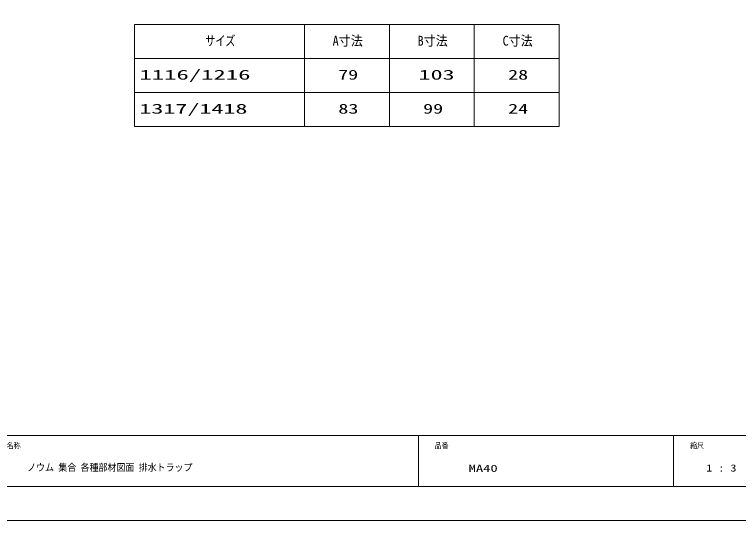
# Model space of a CAD drawing. Units: millimetres on the paper. Extents: x -305 to 305, y -152 to 152.
# Drawn here: x -189.9 to 23.2, y -148.5 to 0.3 of the extents above; entities that cross this region are included whole.
import ezdxf
from ezdxf.enums import TextEntityAlignment as Align

# ---------------------------------------------------------------- set-up
doc = ezdxf.new("R2010")
doc.units = ezdxf.units.MM
for name, color, linetype, lineweight in [('0-0_PV', 7, 'Continuous', 9), ('0-2_0', 7, 'Continuous', 9), ('0-3_1図面枠', 7, 'Continuous', 9), ('0-4_図面枠', 3, 'Continuous', 9), ('0-5_DEFPOINTS', 7, 'Continuous', 9)]:
    doc.layers.add(name, color=color, linetype=linetype, lineweight=lineweight)
doc.styles.add('ＭＳ ゴシック', font='')
doc.styles.get('ＭＳ ゴシック').set_extended_font_data('MS Gothic')

msp = doc.modelspace()

# ---------------------------------------------------------------- linework, layer by layer
at = {"layer": '0-0_PV'}
for p, q in [((-154.584, -2.714), (-154.584, -32.714)), ((-154.584, -2.714), (-29.584, -2.714)), ((-104.584, -2.714), (-104.584, -32.714)), ((-79.584, -2.714), (-79.584, -32.714)), ((-54.584, -2.714), (-54.584, -32.714)), ((-29.584, -2.714), (-29.584, -32.714)), ((-154.584, -12.714), (-29.584, -12.714)), ((-154.584, -22.714), (-29.584, -22.714)), ((-154.584, -32.714), (-29.584, -32.714))]:
    msp.add_line(p, q, dxfattribs=at)
at = {"layer": '0-2_0'}
for p, q in [((-71.017, -123.498), (-71.017, -138.498)), ((3.983, -123.498), (3.983, -138.498))]:
    msp.add_line(p, q, dxfattribs=at)
at = {"layer": '0-4_図面枠'}
msp.add_line((-291.017, -123.498), (108.983, -123.498), dxfattribs=at)
msp.add_lwpolyline([(-291.017, -138.498), (108.983, -138.498), (108.983, 138.502), (-291.017, 138.502)], close=True, dxfattribs=at)
at = {"layer": '0-5_DEFPOINTS'}
msp.add_line((118.983, -148.498), (-301.017, -148.498), dxfattribs=at)

# ---------------------------------------------------------------- texts
at = {"layer": '0-0_PV', "style": 'ＭＳ ゴシック'}
for s, height, width, p in [('サイズ', 2.889, 0.75, (-133.739, -9.769)), ('A寸法', 2.889, 0.9, (-96.259, -9.769)), ('B寸法', 2.889, 0.9, (-71.259, -9.769)), ('C寸法', 2.889, 0.9, (-46.259, -9.769)), ('1116/1216', 2.886, 1.85, (-153.114, -19.769)), ('79', 2.889, 1.5, (-94.639, -19.769)), ('103', 2.886, 1.8, (-70.984, -19.769)), ('28', 2.889, 1.5, (-44.634, -19.769)), ('1317/1418', 2.886, 1.8, (-153.141, -29.769)), ('83', 2.889, 1.5, (-94.584, -29.769)), ('99', 2.889, 1.5, (-69.639, -29.769)), ('24', 2.889, 1.5, (-44.626, -29.769))]:
    msp.add_text(s, height=height, dxfattribs=dict(at, width=width)).set_placement(p, align=Align.BOTTOM_LEFT)
at = {"layer": '0-3_1図面枠', "style": 'ＭＳ ゴシック'}
for s, height, width, p in [('図面名称', 1.628, 0.9, (-196.268, -127.769)), ('品番', 1.628, 0.9, (-66.276, -127.759)), ('縮尺', 1.628, 0.9, (8.896, -127.769)), ('ノウム 集合 各種部材図面 排水トラップ', 2.092, 0.9, (-186.165, -134.578)), ('1 : 3', 2.092, 1.25, (13.65, -134.738)), ('MA40', 2.089, 1.5, (-56.239, -134.834))]:
    msp.add_text(s, height=height, dxfattribs=dict(at, width=width)).set_placement(p, align=Align.BOTTOM_LEFT)

doc.saveas('drawing.dxf')
